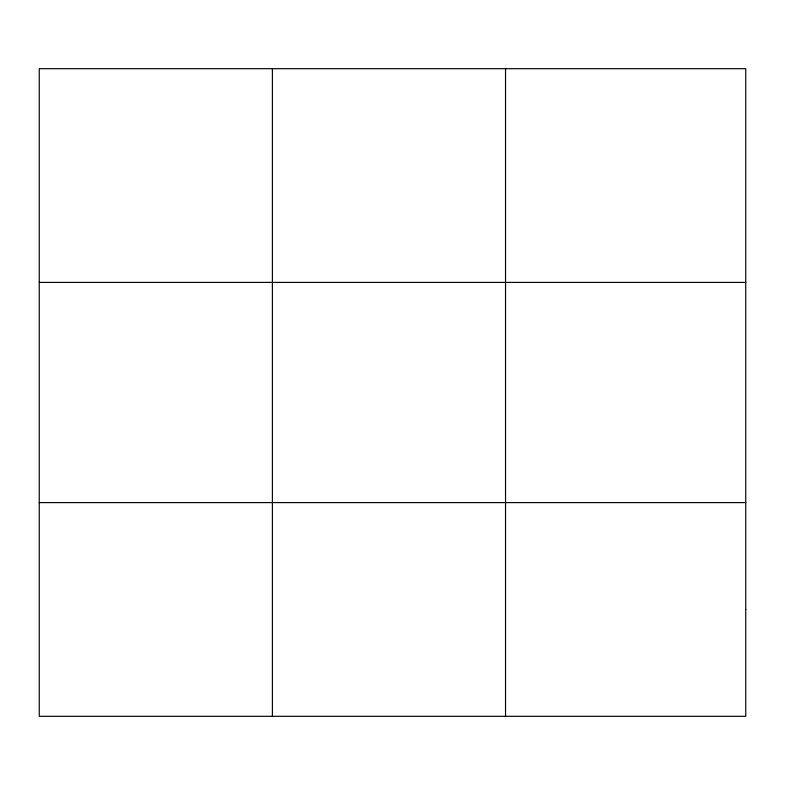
<?xml version="1.0" encoding="UTF-8"?>
<svg xmlns="http://www.w3.org/2000/svg" width="785" height="785" viewBox="0 0 785 785"><rect width="100%" height="100%" fill="white"/><g stroke="black" fill="none" stroke-linecap="round" stroke-linejoin="round"><path stroke-width="1.18" d="M272.395 68.688L272.395 716.312M505.54 68.688L505.54 716.312M39.25 282.404L745.75 282.404M39.25 502.596L745.75 502.596M745.75 609.454L745.75 716.312L39.25 716.312L39.25 68.688L745.75 68.688L745.75 609.454"/></g></svg>
